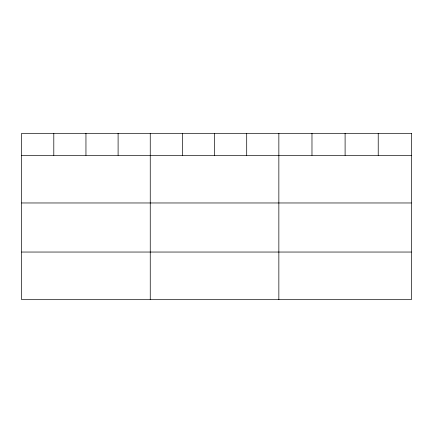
<?xml version="1.0" encoding="UTF-8"?>
<svg xmlns="http://www.w3.org/2000/svg" width="433" height="433" viewBox="0 0 433 433"><rect width="100%" height="100%" fill="white"/><g stroke="black" fill="none" stroke-linecap="round" stroke-linejoin="round"><path stroke-width="0.65" d="M21.65 155.339L411.35 155.339M21.65 202.969L411.35 202.969M21.65 252.044L411.35 252.044M378.225 133.321L378.225 155.339M345.101 133.321L345.101 155.339M311.976 133.321L311.976 155.339M278.852 133.321L278.852 299.679M246.702 133.321L246.702 155.339M214.552 133.321L214.552 155.339M182.401 133.321L182.401 155.339M150.251 133.321L150.251 299.679M118.101 133.321L118.101 155.339M85.951 133.321L85.951 155.339M53.8 133.321L53.8 155.339M411.35 133.321L21.65 133.321L21.65 299.679L411.35 299.679L411.35 133.321"/></g></svg>
